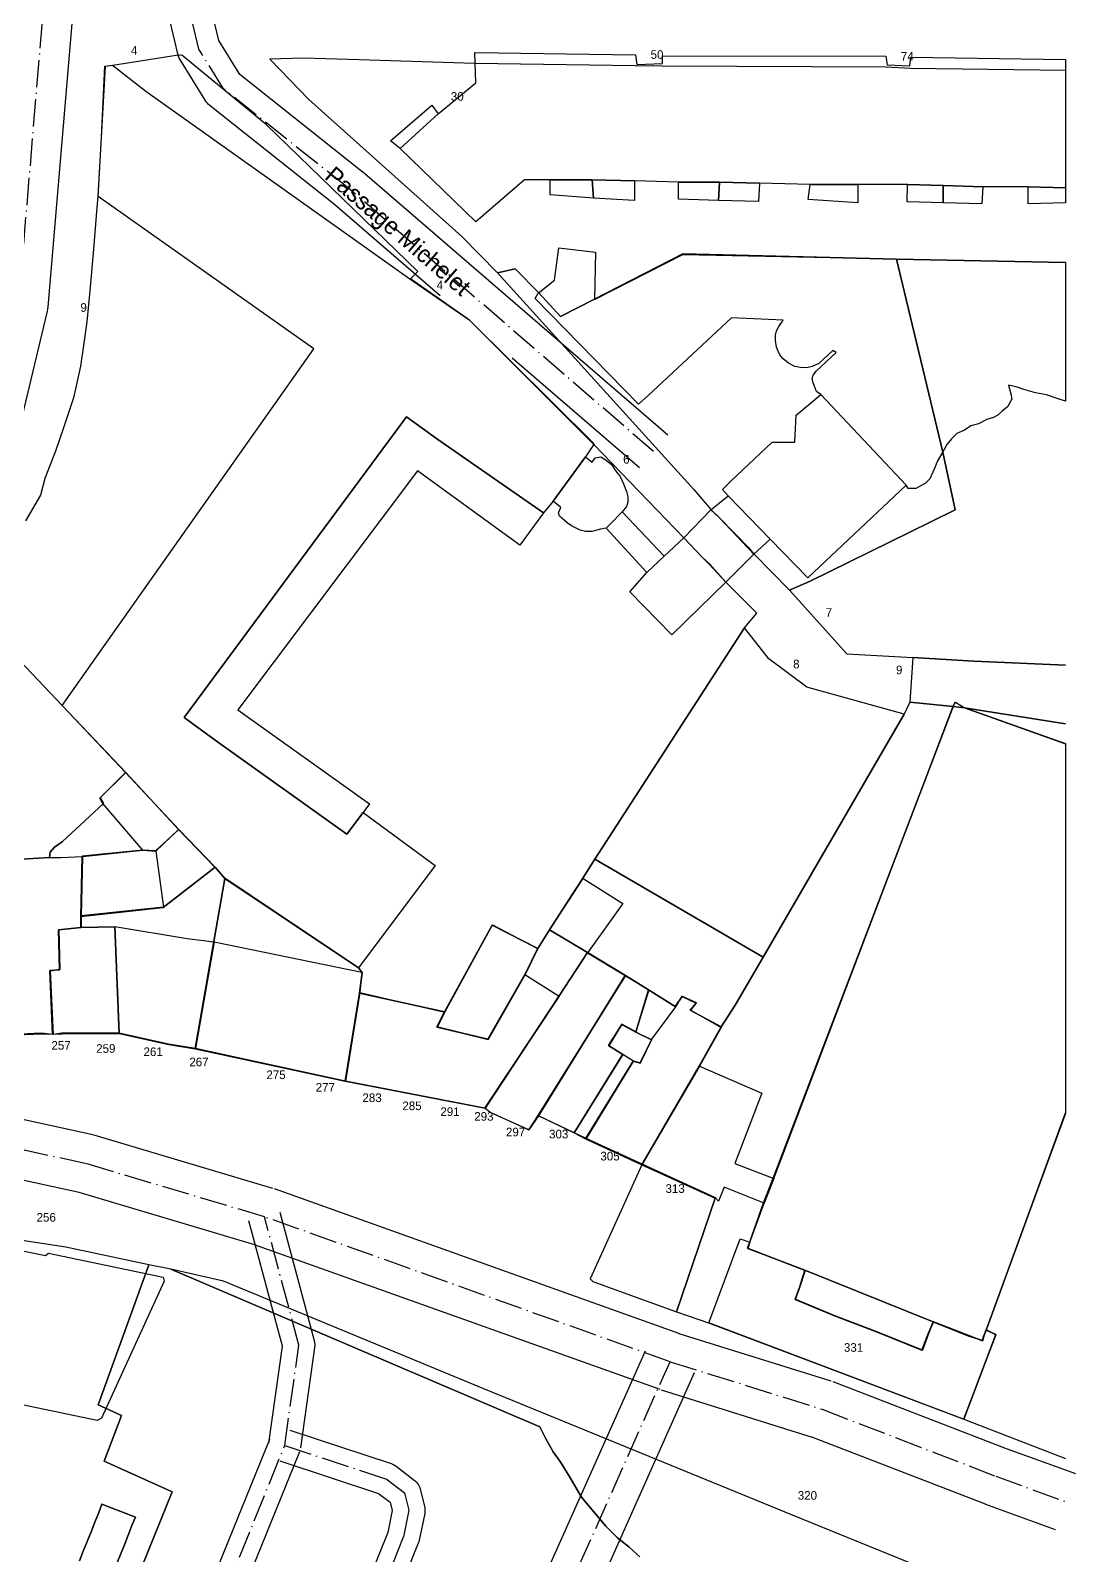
# Model space of a CAD drawing. Header units: metres. Extents: x 1927837 to 1929083, y 4266568 to 4267119.
# Drawn here: x 1928351.4 to 1928448.3, y 4266767 to 4266908.6 of the extents above; entities that cross this region are included whole.
import ezdxf
from ezdxf.enums import TextEntityAlignment as Align

# ---------------------------------------------------------------- set-up
doc = ezdxf.new("R2010")
doc.units = ezdxf.units.M
doc.linetypes.add('DASHDOT', pattern=[3.556, 2.54, -0.508, 0, -0.508])
for name, color, linetype in [('BAT_BATI', 8, 'CONTINUOUS'), ('CAD_LIMITE', 94, 'CONTINUOUS'), ('TXT_ADRESSE', 8, 'CONTINUOUS'), ('TXT_VOIE', 7, 'CONTINUOUS'), ('VOI_AXE', 1, 'DASHDOT'), ('VOI_BORDURE', 7, 'CONTINUOUS')]:
    doc.layers.add(name, color=color, linetype=linetype)

msp = doc.modelspace()

# ---------------------------------------------------------------- linework, layer by layer
at = {"layer": 'BAT_BATI'}
for points in [[(1928443.96, 4266894.08), (1928439.75, 4266894.08), (1928436.05, 4266894.19), (1928432.75, 4266894.29), (1928428.14, 4266894.29), (1928423.74, 4266894.3), (1928419.04, 4266894.4), (1928415.33, 4266894.51), (1928411.53, 4266894.51), (1928407.43, 4266894.61), (1928403.52, 4266894.72), (1928399.62, 4266894.72), (1928397.22, 4266894.72), (1928392.71, 4266890.82), (1928385.71, 4266897.64), (1928389.22, 4266900.83), (1928392.72, 4266903.73), (1928392.63, 4266906.54), (1928407.54, 4266906.32), (1928407.64, 4266905.42), (1928410.04, 4266905.52), (1928410.04, 4266906.22), (1928430.76, 4266906.2), (1928430.86, 4266905.4), (1928432.96, 4266905.3), (1928433.06, 4266906.1), (1928447.4, 4266905.88), (1928447.4, 4266893.98)], [(1928362.1, 4266902.96), (1928386.6, 4266885.53), (1928392.1, 4266881.72), (1928403.7, 4266870.2), (1928402.9, 4266869), (1928399.89, 4266864.9), (1928398.99, 4266863.8), (1928389.19, 4266870.61), (1928386.29, 4266872.72), (1928365.65, 4266844.81), (1928368.55, 4266842.71), (1928380.75, 4266833.99), (1928382.25, 4266835.99), (1928388.95, 4266831.08), (1928381.84, 4266821.58), (1928369.44, 4266829.9), (1928368.54, 4266830.9), (1928365.14, 4266834.41), (1928360.24, 4266839.71), (1928354.34, 4266845.93), (1928377.69, 4266879.03), (1928357.69, 4266893.16), (1928357.99, 4266898.66), (1928358.3, 4266905.27), (1928359, 4266905.37)], [(1928384.81, 4266898.34), (1928388.62, 4266901.64), (1928389.22, 4266900.83), (1928385.71, 4266897.64)], [(1928403.62, 4266893.02), (1928399.62, 4266893.32), (1928399.62, 4266894.72), (1928403.52, 4266894.72)], [(1928407.43, 4266892.81), (1928403.62, 4266893.02), (1928403.52, 4266894.72), (1928407.43, 4266894.61)], [(1928415.23, 4266892.8), (1928411.53, 4266892.91), (1928411.53, 4266894.51), (1928415.33, 4266894.51)], [(1928418.93, 4266892.7), (1928415.23, 4266892.8), (1928415.33, 4266894.51), (1928419.04, 4266894.4)], [(1928428.14, 4266892.59), (1928423.54, 4266892.9), (1928423.74, 4266894.3), (1928428.14, 4266894.29)], [(1928432.74, 4266892.69), (1928432.75, 4266894.29), (1928436.05, 4266894.19), (1928436.05, 4266892.58)], [(1928439.65, 4266892.48), (1928436.05, 4266892.58), (1928436.05, 4266894.19), (1928439.75, 4266894.08)], [(1928443.95, 4266892.48), (1928443.96, 4266894.08), (1928447.4, 4266893.98), (1928447.4, 4266892.57)], [(1928435.52, 4266868.57), (1928435.32, 4266868.07), (1928435.12, 4266867.57), (1928434.82, 4266866.97), (1928434.42, 4266866.57), (1928433.92, 4266866.27), (1928433.52, 4266866.07), (1928433.32, 4266866.07), (1928432.82, 4266866.07), (1928432.62, 4266866.37), (1928424.72, 4266874.78), (1928424.32, 4266875.08), (1928424.12, 4266875.58), (1928424.02, 4266875.88), (1928423.92, 4266876.28), (1928424.02, 4266876.58), (1928424.32, 4266876.98), (1928426.13, 4266878.68), (1928425.83, 4266878.88), (1928424.52, 4266877.68), (1928423.92, 4266877.38), (1928423.42, 4266877.28), (1928422.82, 4266877.29), (1928422.32, 4266877.39), (1928421.72, 4266877.69), (1928421.22, 4266878.09), (1928420.92, 4266878.49), (1928420.72, 4266878.89), (1928420.62, 4266879.19), (1928420.52, 4266879.79), (1928420.52, 4266880.29), (1928420.62, 4266880.69), (1928420.82, 4266881.09), (1928421.23, 4266881.69), (1928416.42, 4266881.9), (1928408.71, 4266874.7), (1928407.81, 4266873.9), (1928398.21, 4266883.71), (1928398.51, 4266884.21), (1928400.01, 4266885.41), (1928400.42, 4266888.41), (1928403.82, 4266888.01), (1928403.71, 4266883.61), (1928411.92, 4266887.8), (1928431.74, 4266887.38), (1928447.4, 4266887.08), (1928447.4, 4266874.16), (1928446.84, 4266874.36), (1928445.64, 4266874.76), (1928444.64, 4266874.96), (1928443.54, 4266875.26), (1928442.94, 4266875.46), (1928442.14, 4266875.67), (1928442.34, 4266874.86), (1928442.43, 4266874.36), (1928442.03, 4266873.66), (1928441.53, 4266873.26), (1928441.13, 4266872.86), (1928440.73, 4266872.66), (1928440.13, 4266872.47), (1928439.33, 4266872.07), (1928438.63, 4266871.87), (1928438.03, 4266871.47), (1928437.33, 4266871.17), (1928436.83, 4266870.67), (1928436.43, 4266870.17), (1928436.03, 4266869.47)], [(1928420.01, 4266861.38), (1928416.11, 4266865.38), (1928415.61, 4266865.98), (1928416.41, 4266866.78), (1928420.21, 4266870.38), (1928422.32, 4266870.38), (1928422.42, 4266872.88), (1928424.72, 4266874.78), (1928432.62, 4266866.37), (1928423.5, 4266857.77)], [(1928396.79, 4266860.8), (1928387.29, 4266867.71), (1928370.65, 4266845.51), (1928382.85, 4266836.79), (1928382.25, 4266835.99), (1928380.75, 4266833.99), (1928368.55, 4266842.71), (1928365.65, 4266844.81), (1928386.29, 4266872.72), (1928389.19, 4266870.61), (1928398.99, 4266863.8)], [(1928403.5, 4266868.5), (1928403.8, 4266868.9), (1928404.3, 4266869), (1928404.8, 4266868.69), (1928405.3, 4266868.29), (1928405.7, 4266867.69), (1928406.1, 4266867.19), (1928406.4, 4266866.49), (1928406.7, 4266865.79), (1928406.8, 4266865.29), (1928406.8, 4266864.79), (1928406.7, 4266864.39), (1928406.3, 4266863.89), (1928405.9, 4266863.49), (1928405.6, 4266863.19), (1928405.2, 4266862.79), (1928404.79, 4266862.39), (1928404.29, 4266862.29), (1928403.49, 4266862.09), (1928402.89, 4266862.09), (1928402.39, 4266862.19), (1928401.59, 4266862.59), (1928401.19, 4266862.89), (1928400.69, 4266863.3), (1928400.49, 4266863.5), (1928400.39, 4266863.8), (1928400.59, 4266864.3), (1928399.89, 4266864.9), (1928402.9, 4266869)], [(1928415.3, 4266863.38), (1928418, 4266860.58), (1928418.5, 4266859.98), (1928415.9, 4266857.38), (1928414.4, 4266859.08), (1928413.7, 4266859.68), (1928412, 4266861.48), (1928414.5, 4266864.08)], [(1928416.11, 4266865.38), (1928420.01, 4266861.38), (1928418.5, 4266859.98), (1928418, 4266860.58), (1928415.3, 4266863.38), (1928414.5, 4266864.08)], [(1928404.79, 4266862.39), (1928405.2, 4266862.79), (1928405.6, 4266863.19), (1928405.9, 4266863.49), (1928406.3, 4266863.89), (1928410.2, 4266859.78), (1928408.59, 4266858.28)], [(1928410.89, 4266852.48), (1928406.99, 4266856.48), (1928408.59, 4266858.28), (1928410.2, 4266859.78), (1928412, 4266861.48), (1928413.7, 4266859.68), (1928414.4, 4266859.08), (1928415.9, 4266857.38)], [(1928447.4, 4266842.39), (1928447.4, 4266808.07), (1928440.05, 4266788), (1928439.85, 4266787.4), (1928439.75, 4266787), (1928438.45, 4266787.4), (1928435.15, 4266788.71), (1928423.24, 4266793.52), (1928417.94, 4266795.53), (1928418.14, 4266796.13), (1928419.45, 4266799.73), (1928420.35, 4266802.03), (1928437, 4266845.85), (1928437.2, 4266846.25), (1928438, 4266845.75)], [(1928358.13, 4266836.82), (1928357.83, 4266837.32), (1928360.24, 4266839.71), (1928365.14, 4266834.41), (1928363.03, 4266832.41), (1928361.83, 4266832.51)], [(1928341.22, 4266830.53), (1928341.22, 4266830.93), (1928349.12, 4266831.62), (1928353.13, 4266831.82), (1928354.23, 4266831.82), (1928356.23, 4266831.91), (1928356.12, 4266826.41), (1928356.12, 4266825.31), (1928354.02, 4266825.11), (1928354.12, 4266821.41), (1928353.22, 4266821.31), (1928353.51, 4266815.4), (1928352.41, 4266815.5), (1928342.1, 4266815.01)], [(1928356.23, 4266831.91), (1928361.83, 4266832.51), (1928363.03, 4266832.41), (1928363.73, 4266827.2), (1928356.12, 4266826.41)], [(1928399.56, 4266825.07), (1928402.66, 4266829.87), (1928406.36, 4266827.56), (1928404.66, 4266825.16), (1928403.06, 4266822.96)], [(1928359.62, 4266815.5), (1928354.31, 4266815.5), (1928353.51, 4266815.4), (1928353.22, 4266821.31), (1928354.12, 4266821.41), (1928354.02, 4266825.11), (1928356.12, 4266825.31), (1928359.22, 4266825.41)], [(1928359.22, 4266825.41), (1928365.93, 4266824.3), (1928368.43, 4266824), (1928366.72, 4266814.09), (1928364.22, 4266814.49), (1928359.62, 4266815.5)], [(1928397.25, 4266820.97), (1928393.84, 4266814.96), (1928389.14, 4266816.07), (1928389.84, 4266817.47), (1928394.25, 4266825.57), (1928398.45, 4266823.37)], [(1928368.43, 4266824), (1928382.14, 4266821.18), (1928381.94, 4266819.28), (1928380.63, 4266811.07), (1928366.72, 4266814.09)], [(1928394.04, 4266808.16), (1928393.54, 4266808.56), (1928400.45, 4266818.96), (1928403.06, 4266822.96), (1928406.56, 4266820.86), (1928398.54, 4266807.85), (1928397.64, 4266806.55)], [(1928381.94, 4266819.28), (1928389.84, 4266817.47), (1928389.14, 4266816.07), (1928393.84, 4266814.96), (1928397.25, 4266820.97), (1928400.45, 4266818.96), (1928393.54, 4266808.56), (1928380.63, 4266811.07)], [(1928401.84, 4266806.25), (1928398.54, 4266807.85), (1928406.56, 4266820.86), (1928408.76, 4266819.55), (1928407.55, 4266815.65), (1928406.25, 4266816.35), (1928405.05, 4266814.35), (1928406.35, 4266813.55)], [(1928411.26, 4266817.95), (1928411.86, 4266818.95), (1928413.16, 4266818.35), (1928412.66, 4266817.65), (1928415.46, 4266816.04), (1928413.45, 4266812.44), (1928408.14, 4266803.34), (1928402.94, 4266805.75), (1928407.35, 4266812.95), (1928407.95, 4266812.75), (1928409.05, 4266814.95)], [(1928407.35, 4266812.95), (1928402.94, 4266805.75), (1928401.84, 4266806.25), (1928406.35, 4266813.55)], [(1928415.75, 4266801.23), (1928415.24, 4266799.93), (1928414.94, 4266800.23), (1928408.14, 4266803.34), (1928413.45, 4266812.44), (1928419.26, 4266809.94), (1928416.75, 4266803.43), (1928420.35, 4266802.03), (1928419.45, 4266799.73)], [(1928417.24, 4266796.43), (1928418.14, 4266796.13), (1928417.94, 4266795.53), (1928423.24, 4266793.52), (1928422.74, 4266791.92), (1928422.34, 4266790.82), (1928425.94, 4266789.31), (1928429.84, 4266787.81), (1928434.15, 4266786.1), (1928434.75, 4266787.7), (1928435.15, 4266788.71), (1928438.45, 4266787.4), (1928439.75, 4266787), (1928439.85, 4266787.4), (1928440.05, 4266788), (1928440.95, 4266787.5), (1928437.94, 4266779.7), (1928414.33, 4266788.62)], [(1928352.79, 4266794.89), (1928353.09, 4266795.09), (1928363.7, 4266792.88), (1928363.8, 4266792.48), (1928357.98, 4266779.77), (1928357.58, 4266779.57), (1928349.88, 4266781.18), (1928349.68, 4266781.48), (1928344.37, 4266782.39), (1928345.38, 4266787.39), (1928346.78, 4266793.79), (1928347.29, 4266795.99)], [(1928422.74, 4266791.92), (1928423.24, 4266793.52), (1928435.15, 4266788.71), (1928434.75, 4266787.7), (1928434.15, 4266786.1), (1928429.84, 4266787.81), (1928425.94, 4266789.31), (1928422.34, 4266790.82)]]:
    msp.add_lwpolyline(points, close=True, dxfattribs=at)
at = {"layer": 'CAD_LIMITE'}
for points in [[(1928389.8, 4266817.49), (1928394.23, 4266825.53), (1928398.48, 4266823.36), (1928399.55, 4266825.11), (1928402.63, 4266829.9), (1928403.76, 4266831.67), (1928417.65, 4266853.14), (1928418.79, 4266854.5), (1928415.92, 4266857.36), (1928414.35, 4266859.06), (1928413.71, 4266859.71), (1928412.03, 4266861.46), (1928403.69, 4266870.13), (1928392.14, 4266881.68), (1928386.65, 4266885.54), (1928387.33, 4266886.22), (1928373.29, 4266899.83), (1928365.45, 4266906.28), (1928364.92, 4266906.27), (1928359.04, 4266905.33), (1928358.33, 4266905.24), (1928357.96, 4266898.66), (1928357.66, 4266893.19), (1928357.57, 4266892.16), (1928357.24, 4266888.27), (1928356.93, 4266884.77), (1928356.64, 4266881.55), (1928356.33, 4266879.34), (1928356.04, 4266877.42), (1928355.38, 4266874.47), (1928355.02, 4266873.37), (1928354.48, 4266871.69), (1928353.74, 4266869.54), (1928352.73, 4266867.01), (1928352.32, 4266865.45), (1928350.95, 4266863.06)], [(1928447.4, 4266904.86), (1928433.04, 4266905.06), (1928430.78, 4266905.17), (1928409.99, 4266905.26), (1928407.51, 4266905.3), (1928392.62, 4266905.53), (1928380.89, 4266905.88), (1928376.7, 4266906), (1928373.61, 4266905.91), (1928377.21, 4266902.16), (1928391.42, 4266889.47), (1928394.71, 4266886.1)], [(1928394.71, 4266886.1), (1928396.35, 4266886.47), (1928398.55, 4266884.23), (1928400.58, 4266882.04), (1928403.67, 4266883.61), (1928411.93, 4266887.85), (1928431.73, 4266887.35), (1928447.4, 4266887.05)], [(1928394.71, 4266886.1), (1928412.93, 4266865.97), (1928414.5, 4266864.12), (1928415.29, 4266863.37), (1928417.98, 4266860.53), (1928418.53, 4266859.96), (1928421.82, 4266856.62), (1928423.74, 4266857.46), (1928432.9, 4266861.98), (1928437.17, 4266864.1), (1928436.03, 4266869.43), (1928431.73, 4266887.35), (1928411.93, 4266887.85), (1928403.67, 4266883.61), (1928400.58, 4266882.04), (1928398.55, 4266884.23), (1928396.35, 4266886.47), (1928394.71, 4266886.1)], [(1928431.73, 4266887.35), (1928436.03, 4266869.43), (1928437.17, 4266864.1), (1928432.9, 4266861.98), (1928423.74, 4266857.46), (1928421.82, 4266856.62), (1928427.14, 4266850.72), (1928433.24, 4266850.37), (1928438.92, 4266850.04), (1928447.4, 4266849.67)], [(1928447.4, 4266887.05), (1928431.73, 4266887.35)], [(1928341.2, 4266833.11), (1928347.8, 4266833.44), (1928348.17, 4266833.36), (1928348.49, 4266833.16), (1928348.82, 4266832.88), (1928348.94, 4266832.42), (1928349.1, 4266831.57), (1928353.16, 4266831.83), (1928353.23, 4266832.32), (1928353.63, 4266832.77), (1928354.35, 4266833.26), (1928358.17, 4266836.82), (1928357.87, 4266837.35), (1928360.21, 4266839.7), (1928354.38, 4266845.91), (1928345.85, 4266854.87), (1928340.24, 4266847.09), (1928340.85, 4266836.99), (1928341.2, 4266833.11)], [(1928345.85, 4266854.87), (1928354.38, 4266845.91), (1928360.21, 4266839.7), (1928365.15, 4266834.42), (1928368.53, 4266830.91), (1928369.44, 4266829.88), (1928381.84, 4266821.58), (1928382.18, 4266821.15), (1928381.91, 4266819.24), (1928389.8, 4266817.49)], [(1928403.76, 4266831.67), (1928419.37, 4266822.58), (1928432.45, 4266845.13), (1928423.42, 4266847.64), (1928419.9, 4266850.25), (1928417.65, 4266853.14), (1928403.76, 4266831.67)], [(1928447.4, 4266849.67), (1928438.92, 4266850.04), (1928433.24, 4266850.37), (1928432.97, 4266846.25), (1928436.98, 4266845.83), (1928438.03, 4266845.71), (1928447.4, 4266844.23)], [(1928411.32, 4266789.64), (1928414.3, 4266788.63), (1928437.98, 4266779.69), (1928440.94, 4266787.54), (1928440.04, 4266787.95), (1928439.82, 4266787.37), (1928439.7, 4266786.97), (1928438.45, 4266787.44), (1928435.17, 4266788.72), (1928434.71, 4266787.69), (1928434.09, 4266786.08), (1928429.88, 4266787.79), (1928425.98, 4266789.29), (1928422.35, 4266790.78), (1928422.73, 4266791.88), (1928423.27, 4266793.47), (1928417.91, 4266795.56), (1928418.13, 4266796.14), (1928419.41, 4266799.76), (1928420.31, 4266802.06), (1928436.98, 4266845.83), (1928432.97, 4266846.25), (1928432.45, 4266845.13), (1928419.37, 4266822.58), (1928416.77, 4266818.1), (1928415.47, 4266816.09), (1928413.42, 4266812.44), (1928408.12, 4266803.29), (1928414.91, 4266800.2), (1928411.32, 4266789.64)], [(1928447.4, 4266842.36), (1928438.03, 4266845.71), (1928436.98, 4266845.83), (1928420.31, 4266802.06), (1928419.41, 4266799.76), (1928418.13, 4266796.14), (1928417.91, 4266795.56), (1928423.27, 4266793.47), (1928422.73, 4266791.88), (1928422.35, 4266790.78), (1928425.98, 4266789.29), (1928429.88, 4266787.79), (1928434.09, 4266786.08), (1928434.71, 4266787.69), (1928435.17, 4266788.72), (1928438.45, 4266787.44), (1928439.7, 4266786.97), (1928439.82, 4266787.37), (1928440.04, 4266787.95), (1928447.4, 4266808.11)], [(1928447.4, 4266844.23), (1928438.03, 4266845.71), (1928447.4, 4266842.36)], [(1928342.09, 4266815.05), (1928352.45, 4266815.46), (1928353.46, 4266815.43), (1928353.2, 4266821.32), (1928354.11, 4266821.39), (1928353.99, 4266825.1), (1928356.07, 4266825.32), (1928356.08, 4266826.35), (1928356.19, 4266831.94), (1928361.81, 4266832.49), (1928363, 4266832.44), (1928365.15, 4266834.42), (1928360.21, 4266839.7), (1928357.87, 4266837.35), (1928358.17, 4266836.82), (1928354.35, 4266833.26), (1928353.63, 4266832.77), (1928353.23, 4266832.32), (1928353.16, 4266831.83), (1928349.1, 4266831.57)], [(1928365.15, 4266834.42), (1928363, 4266832.44), (1928361.81, 4266832.49), (1928356.19, 4266831.94), (1928356.08, 4266826.35), (1928363.7, 4266827.19), (1928368.53, 4266830.91), (1928365.15, 4266834.42)], [(1928399.55, 4266825.11), (1928403.08, 4266822.99), (1928406.59, 4266820.86), (1928408.72, 4266819.54), (1928411.22, 4266817.98), (1928411.87, 4266818.91), (1928413.15, 4266818.3), (1928412.61, 4266817.64), (1928415.47, 4266816.09), (1928416.77, 4266818.1), (1928419.37, 4266822.58), (1928403.76, 4266831.67), (1928402.63, 4266829.9), (1928399.55, 4266825.11)], [(1928368.53, 4266830.91), (1928363.7, 4266827.19), (1928356.08, 4266826.35), (1928356.07, 4266825.32), (1928359.23, 4266825.39), (1928359.63, 4266815.47), (1928364.23, 4266814.46), (1928366.67, 4266814.05), (1928368.41, 4266824.01), (1928369.44, 4266829.88), (1928368.53, 4266830.91)], [(1928369.44, 4266829.88), (1928368.41, 4266824.01), (1928366.67, 4266814.05), (1928380.59, 4266811.06), (1928381.91, 4266819.24), (1928382.18, 4266821.15), (1928381.84, 4266821.58), (1928369.44, 4266829.88)], [(1928356.07, 4266825.32), (1928353.99, 4266825.1), (1928354.11, 4266821.39), (1928353.2, 4266821.32), (1928353.46, 4266815.43), (1928354.34, 4266815.45), (1928359.63, 4266815.47), (1928359.23, 4266825.39), (1928356.07, 4266825.32)], [(1928389.8, 4266817.49), (1928381.91, 4266819.24), (1928380.59, 4266811.06), (1928393.57, 4266808.55), (1928400.44, 4266818.98), (1928403.08, 4266822.99), (1928399.55, 4266825.11), (1928398.48, 4266823.36), (1928397.29, 4266820.97), (1928393.87, 4266814.94), (1928389.11, 4266816.09), (1928389.8, 4266817.49)], [(1928389.8, 4266817.49), (1928389.11, 4266816.09), (1928393.87, 4266814.94), (1928397.29, 4266820.97), (1928398.48, 4266823.36), (1928394.23, 4266825.53), (1928389.8, 4266817.49)], [(1928406.59, 4266820.86), (1928403.08, 4266822.99), (1928400.44, 4266818.98), (1928393.57, 4266808.55), (1928394.05, 4266808.19), (1928397.64, 4266806.55), (1928398.51, 4266807.86), (1928406.59, 4266820.86)], [(1928407.55, 4266815.6), (1928408.72, 4266819.54), (1928406.59, 4266820.86), (1928398.51, 4266807.86), (1928401.83, 4266806.26), (1928406.35, 4266813.52), (1928405.02, 4266814.38), (1928406.25, 4266816.31), (1928407.55, 4266815.6)], [(1928408.12, 4266803.29), (1928413.42, 4266812.44), (1928415.47, 4266816.09), (1928412.61, 4266817.64), (1928413.15, 4266818.3), (1928411.87, 4266818.91), (1928411.22, 4266817.98), (1928408.72, 4266819.54), (1928407.55, 4266815.6), (1928409.02, 4266814.9), (1928407.97, 4266812.73), (1928407.32, 4266812.92), (1928402.89, 4266805.71), (1928408.12, 4266803.29)], [(1928407.55, 4266815.6), (1928406.25, 4266816.31), (1928405.02, 4266814.38), (1928406.35, 4266813.52), (1928401.83, 4266806.26), (1928402.89, 4266805.71), (1928407.32, 4266812.92), (1928407.97, 4266812.73), (1928409.02, 4266814.9), (1928407.55, 4266815.6)], [(1928447.4, 4266808.11), (1928440.04, 4266787.95), (1928440.94, 4266787.54), (1928437.98, 4266779.69), (1928447.4, 4266776.03)], [(1928411.32, 4266789.64), (1928414.91, 4266800.2), (1928408.12, 4266803.29), (1928403.33, 4266792.72), (1928403.58, 4266792.46), (1928411.32, 4266789.64)], [(1928353.47, 4266745.56), (1928364.54, 4266772.93), (1928358.25, 4266775.78), (1928359.84, 4266780.04), (1928357.69, 4266781.03), (1928362.38, 4266794), (1928354.69, 4266795.65), (1928350.22, 4266796.33), (1928349.68, 4266796.43), (1928349.59, 4266795.9), (1928349.32, 4266795.85), (1928348.68, 4266792.41), (1928347.52, 4266785.87), (1928345.37, 4266786.34), (1928344.03, 4266779.8), (1928313.72, 4266785.74)], [(1928407.93, 4266766.91), (1928406.94, 4266767.8), (1928405.83, 4266768.7), (1928404.78, 4266769.77), (1928403.82, 4266770.9), (1928402.51, 4266772.45), (1928401.43, 4266774.31), (1928400.59, 4266775.66), (1928399.9, 4266776.66), (1928399.19, 4266777.92), (1928398.64, 4266778.97), (1928364.41, 4266793.61), (1928362.38, 4266794), (1928357.69, 4266781.03), (1928359.84, 4266780.04), (1928358.25, 4266775.78), (1928364.54, 4266772.93), (1928353.47, 4266745.56)], [(1928433.88, 4266765.97), (1928422.77, 4266770.5), (1928393.47, 4266782.5), (1928369.3, 4266792.51), (1928364.41, 4266793.61), (1928398.64, 4266778.97), (1928399.19, 4266777.92), (1928399.9, 4266776.66), (1928400.59, 4266775.66), (1928401.43, 4266774.31), (1928402.51, 4266772.45), (1928403.82, 4266770.9), (1928404.78, 4266769.77), (1928405.83, 4266768.7), (1928406.94, 4266767.8), (1928407.93, 4266766.91)], [(1928359.39, 4266766.22), (1928359.75, 4266767.12), (1928360.11, 4266768.01), (1928360.46, 4266768.92), (1928360.81, 4266769.81), (1928361.14, 4266770.59), (1928358.03, 4266771.8), (1928357.73, 4266771.02), (1928357.37, 4266770.13), (1928357.02, 4266769.23), (1928356.66, 4266768.33), (1928356.3, 4266767.43), (1928355.95, 4266766.53)], [(1928355.95, 4266766.53), (1928356.3, 4266767.43), (1928356.66, 4266768.33), (1928357.02, 4266769.23), (1928357.37, 4266770.13), (1928357.73, 4266771.02), (1928358.03, 4266771.8), (1928361.14, 4266770.59), (1928360.81, 4266769.81), (1928360.46, 4266768.92), (1928360.11, 4266768.01), (1928359.75, 4266767.12), (1928359.39, 4266766.22)]]:
    msp.add_lwpolyline(points, dxfattribs=at)
at = {"layer": 'VOI_AXE'}
for points in [[(1928352.7, 4266912.88), (1928352.5, 4266909.48), (1928350.27, 4266883.16), (1928346.25, 4266866.35), (1928336.33, 4266849.45), (1928330.02, 4266842.15), (1928326.61, 4266839.55), (1928322.41, 4266837.05), (1928311.89, 4266832.25), (1928307.99, 4266829.86), (1928305.79, 4266827.66), (1928302.08, 4266823.26), (1928299.17, 4266818.06), (1928298.87, 4266814.45)], [(1928409.2, 4266869.49), (1928380.91, 4266893.94), (1928369.31, 4266903.16), (1928367.01, 4266906.86), (1928365.61, 4266912.77)], [(1928373.11, 4266798.47), (1928356.6, 4266803.39), (1928334.49, 4266808.21), (1928314.18, 4266812.54), (1928304.07, 4266813.95), (1928298.87, 4266814.45)], [(1928374.99, 4266777.25), (1928376.3, 4266786.56), (1928373.11, 4266798.47)], [(1928410.73, 4266785.02), (1928373.11, 4266798.47)], [(1928387.46, 4266732.81), (1928410.73, 4266785.02)], [(1928410.73, 4266785.02), (1928424.83, 4266780.61)], [(1928424.83, 4266780.61), (1928440.94, 4266774.39), (1928447.4, 4266772.04)], [(1928373.15, 4266737.32), (1928363.75, 4266742.44), (1928362.05, 4266744.94), (1928362.55, 4266746.54), (1928374.99, 4266777.25)], [(1928374.99, 4266777.25), (1928384.4, 4266774.14), (1928386.1, 4266772.84), (1928386.49, 4266771.24), (1928385.99, 4266768.74), (1928377.06, 4266746.53), (1928373.15, 4266737.32)]]:
    msp.add_lwpolyline(points, dxfattribs=at)
at = {"layer": 'VOI_BORDURE'}
for points in [[(1928389.42, 4266883.94), (1928379.63, 4266892.4), (1928368.06, 4266901.59), (1928367.93, 4266901.7), (1928367.81, 4266901.83), (1928367.7, 4266901.96), (1928367.61, 4266902.1), (1928365.31, 4266905.81), (1928365.2, 4266906), (1928365.12, 4266906.19), (1928365.06, 4266906.4), (1928363.67, 4266912.31)], [(1928410.51, 4266871.01), (1928382.21, 4266895.45), (1928382.15, 4266895.5), (1928370.82, 4266904.51), (1928368.88, 4266907.64), (1928367.56, 4266913.23)], [(1928355.24, 4266909.24), (1928353.01, 4266882.93), (1928352.99, 4266882.72), (1928352.95, 4266882.52), (1928348.93, 4266865.71), (1928348.85, 4266865.45), (1928348.75, 4266865.2), (1928348.62, 4266864.96), (1928338.7, 4266848.05), (1928338.56, 4266847.84), (1928338.41, 4266847.65), (1928332.1, 4266840.35), (1928331.9, 4266840.14), (1928331.69, 4266839.96), (1928328.28, 4266837.36), (1928328.02, 4266837.18), (1928323.81, 4266834.68), (1928323.55, 4266834.55), (1928313.19, 4266829.82), (1928309.7, 4266827.68), (1928307.81, 4266825.79), (1928304.35, 4266821.69), (1928301.86, 4266817.23), (1928301.61, 4266814.22)], [(1928407.9, 4266867.98), (1928396.1, 4266878.17)], [(1928373.89, 4266801.11), (1928357.39, 4266806.03), (1928357.19, 4266806.08), (1928335.08, 4266810.9), (1928335.06, 4266810.9), (1928314.75, 4266815.23), (1928314.56, 4266815.26), (1928304.45, 4266816.67), (1928304.34, 4266816.69), (1928299.13, 4266817.19)], [(1928372.32, 4266795.84), (1928355.91, 4266800.73), (1928333.91, 4266805.53), (1928313.7, 4266809.83), (1928303.75, 4266811.22), (1928298.6, 4266811.72)], [(1928411.65, 4266787.61), (1928374.04, 4266801.06)], [(1928373.51, 4266777.46), (1928374.77, 4266786.47), (1928371.66, 4266798.08)], [(1928376.48, 4266777.04), (1928377.79, 4266786.35), (1928377.8, 4266786.5), (1928377.8, 4266786.65), (1928377.78, 4266786.8), (1928377.75, 4266786.95), (1928374.56, 4266798.86)], [(1928409.8, 4266782.44), (1928372.18, 4266795.88)], [(1928411.55, 4266787.65), (1928425.65, 4266783.23)], [(1928385.18, 4266733.82), (1928408.44, 4266786.04)], [(1928389.74, 4266731.79), (1928413.01, 4266784.01)], [(1928409.9, 4266782.4), (1928424.01, 4266777.98)], [(1928425.82, 4266783.17), (1928441.9, 4266776.96), (1928448.34, 4266774.63)], [(1928372.44, 4266736.01), (1928363.03, 4266741.12), (1928362.91, 4266741.19), (1928362.8, 4266741.28), (1928362.69, 4266741.37), (1928362.59, 4266741.48), (1928362.51, 4266741.59), (1928360.81, 4266744.1), (1928360.73, 4266744.23), (1928360.67, 4266744.36), (1928360.62, 4266744.5), (1928360.58, 4266744.65), (1928360.56, 4266744.79), (1928360.55, 4266744.94), (1928360.56, 4266745.09), (1928360.58, 4266745.24), (1928360.62, 4266745.39), (1928361.12, 4266746.99), (1928361.16, 4266747.1), (1928373.6, 4266777.82)], [(1928375.46, 4266778.68), (1928384.87, 4266775.57), (1928385.02, 4266775.5), (1928385.17, 4266775.43), (1928385.31, 4266775.33), (1928387.01, 4266774.03), (1928387.12, 4266773.94), (1928387.22, 4266773.83), (1928387.31, 4266773.72), (1928387.39, 4266773.6), (1928387.45, 4266773.47), (1928387.51, 4266773.34), (1928387.55, 4266773.2), (1928387.95, 4266771.6), (1928387.98, 4266771.47), (1928387.99, 4266771.34), (1928387.99, 4266771.21), (1928387.99, 4266771.07), (1928387.97, 4266770.94), (1928387.46, 4266768.44), (1928387.43, 4266768.31), (1928387.38, 4266768.18), (1928378.46, 4266745.97)], [(1928423.84, 4266778.04), (1928439.95, 4266771.82), (1928440, 4266771.8), (1928446.46, 4266769.46)], [(1928373.87, 4266738.64), (1928364.79, 4266743.58), (1928363.7, 4266745.18), (1928363.97, 4266746.03), (1928376.38, 4266776.69)], [(1928374.52, 4266775.83), (1928383.68, 4266772.8), (1928384.77, 4266771.97), (1928384.96, 4266771.2), (1928384.55, 4266769.17), (1928375.68, 4266747.1), (1928371.77, 4266737.91)]]:
    msp.add_lwpolyline(points, dxfattribs=at)

# ---------------------------------------------------------------- texts
at = {"layer": 'TXT_ADRESSE'}
for s, p in [('4', (1928360.72, 4266906.33)), ('50', (1928408.93, 4266905.95)), ('74', (1928432.14, 4266905.79)), ('30', (1928390.4, 4266902.06)), ('4', (1928389.08, 4266884.55)), ('9', (1928356.04, 4266882.47)), ('6', (1928406.38, 4266868.38)), ('7', (1928425.17, 4266854.16)), ('8', (1928422.15, 4266849.38)), ('9', (1928431.69, 4266848.83)), ('257', (1928353.35, 4266813.98)), ('259', (1928357.5, 4266813.69)), ('261', (1928361.89, 4266813.39)), ('267', (1928366.14, 4266812.44)), ('275', (1928373.29, 4266811.25)), ('277', (1928377.86, 4266810.09)), ('283', (1928382.2, 4266809.12)), ('285', (1928385.9, 4266808.37)), ('291', (1928389.43, 4266807.83)), ('293', (1928392.57, 4266807.39)), ('297', (1928395.51, 4266805.94)), ('303', (1928399.51, 4266805.75)), ('305', (1928404.27, 4266803.7)), ('313', (1928410.31, 4266800.69)), ('256', (1928351.97, 4266798.02)), ('331', (1928426.86, 4266785.94)), ('320', (1928422.58, 4266772.21))]:
    msp.add_text(s, height=0.8, dxfattribs=at).set_placement(p)
at = {"layer": 'TXT_VOIE'}
msp.add_text('Passage Michelet', height=1.6, rotation=319.1785, dxfattribs=at).set_placement((1928385.5, 4266889.97), align=Align.MIDDLE_CENTER)

doc.saveas('drawing.dxf')
